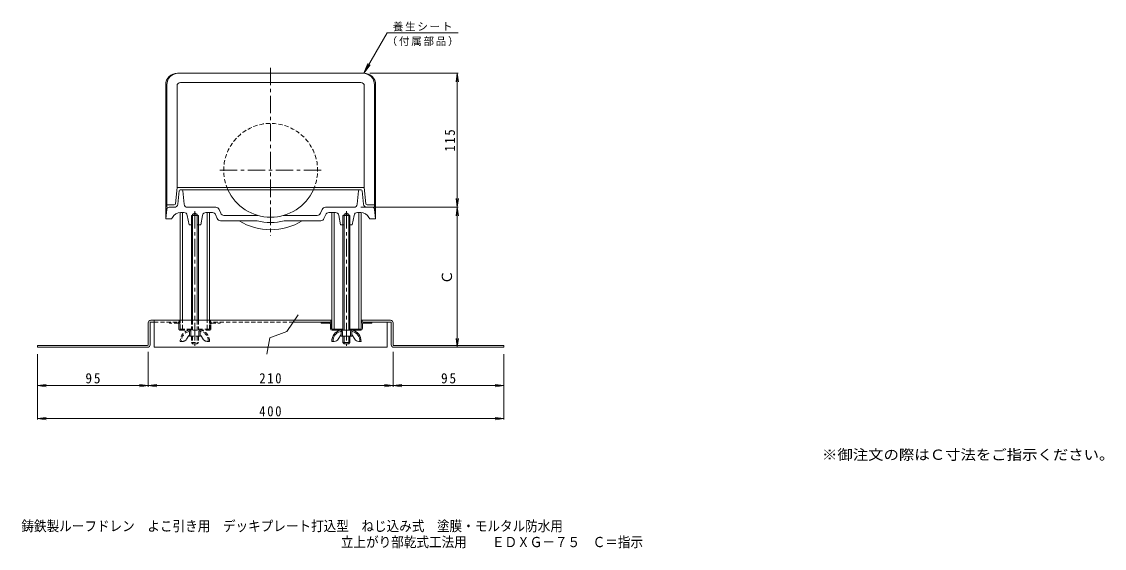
# Model space of a CAD drawing. Units: millimetres at full size, sheet at 1:3; details may follow other scales. Extents: x -623 to 806, y -582 to 498.
# Drawn here: x -122 to 806, y -582 to -131 of the extents above; entities that cross this region are included whole.
import ezdxf
from ezdxf.enums import TextEntityAlignment as Align

# ---------------------------------------------------------------- set-up
doc = ezdxf.new("R2010")
doc.units = ezdxf.units.MM
doc.header["$LTSCALE"] = 3
doc.linetypes.add('CHAIN1', pattern=[8, 5, -1, 1, -1])
doc.linetypes.add('DASHED1', pattern=[1.8, 1.2, -0.6])
for name, color, linetype, lineweight in [('3-0', 4, 'Continuous', 9), ('3-3', 4, 'Continuous', 9), ('3-4', 7, 'Continuous', 9), ('3-5', 7, 'Continuous', 9), ('3-6', 6, 'Continuous', 9), ('3-7', 7, 'Continuous', 9), ('3-A', 2, 'Continuous', 9), ('3-B', 3, 'Continuous', 9), ('3-D', 7, 'Continuous', 9)]:
    doc.layers.add(name, color=color, linetype=linetype, lineweight=lineweight)
doc.layers.add('F-4_F-4ﾚｲﾔ', color=2, linetype='Continuous')
doc.layers.add('F-5_F-5ﾚｲﾔ', color=2, linetype='Continuous')
doc.styles.add('ＭＳ ゴシック', font='')
doc.styles.get('ＭＳ ゴシック').set_extended_font_data('MS Gothic')

msp = doc.modelspace()

# ---------------------------------------------------------------- linework, layer by layer
at = {"layer": '3-0'}
for p, q in [((12.332, -174.968), (11.332, -174.968)), ((171.332, -174.968), (170.332, -174.968)), ((1.332, -184.968), (1.332, -299.968)), ((181.332, -184.968), (181.332, -299.968)), ((12.742, -275.869), (11.602, -287.267)), ((14.927, -274.968), (13.737, -274.968)), ((15.922, -275.869), (17.062, -287.267)), ((166.742, -275.869), (165.602, -287.267)), ((168.927, -274.968), (167.737, -274.968)), ((169.922, -275.869), (171.062, -287.267)), ((2.152, -291.769), (1.332, -299.968)), ((4.142, -289.968), (8.617, -289.968)), ((14.081, -294.468), (16.849, -294.468)), ((19.796, -296.907), (21.332, -304.968)), ((20.047, -289.968), (44.354, -289.968)), ((24.332, -295.968), (28.332, -295.968)), ((28.332, -295.968), (26.332, -294.813)), ((28.332, -296.968), (28.332, -295.968)), ((32.867, -296.907), (31.332, -304.968)), ((41.387, -294.468), (35.815, -294.468)), ((45.585, -299.65), (44.144, -296.287)), ((47.111, -291.787), (48.553, -295.15)), ((80.28, -296.968), (51.31, -296.968)), ((131.354, -296.968), (102.384, -296.968)), ((135.553, -291.787), (134.111, -295.15)), ((137.078, -299.65), (138.52, -296.287)), ((138.31, -289.968), (162.617, -289.968)), ((146.849, -294.468), (141.278, -294.468)), ((149.796, -296.907), (151.332, -304.968)), ((154.332, -295.968), (156.332, -294.813)), ((158.332, -295.968), (154.332, -295.968)), ((154.332, -296.968), (154.332, -295.968)), ((162.867, -296.907), (161.332, -304.968)), ((168.583, -294.468), (165.815, -294.468)), ((174.047, -289.968), (178.522, -289.968)), ((180.512, -291.769), (181.332, -299.968)), ((1.332, -299.968), (6.332, -299.968)), ((7.058, -298.638), (6.332, -299.968)), ((21.332, -304.968), (24.332, -304.968)), ((28.332, -304.968), (31.332, -304.968)), ((79.667, -301.468), (48.343, -301.468)), ((134.321, -301.468), (102.997, -301.468)), ((154.332, -304.968), (151.332, -304.968)), ((161.332, -304.968), (158.332, -304.968)), ((175.606, -298.638), (176.332, -299.968)), ((181.332, -299.968), (176.332, -299.968))]:
    msp.add_line(p, q, dxfattribs=at)
at = {"layer": '3-0', "linetype": 'CHAIN1'}
for p, q in [((91.332, -170.286), (91.332, -314.435)), ((47.643, -258.265), (136.407, -258.265)), ((26.332, -293.165), (26.332, -408.831)), ((156.332, -293.165), (156.332, -408.831))]:
    msp.add_line(p, q, dxfattribs=at)
at = {"layer": '3-0'}
for points in [[(24.332, -296.968), (24.332, -295.968), (26.332, -294.813)], [(158.332, -296.968), (158.332, -295.968), (156.332, -294.813)]]:
    msp.add_lwpolyline(points, dxfattribs=at)
for centre, radius, start, end in [((11.332, -184.968), 10, 90, 180), ((171.332, -184.968), 10, 0, 90), ((13.737, -275.968), 1, 90, 174.28981), ((14.927, -275.968), 1, 5.70979, 90), ((91.332, -258.265), 40.25, 204.51823, 335.48177), ((167.737, -275.968), 1, 90, 174.29021), ((168.927, -275.968), 1, 5.71019, 90), ((8.617, -286.968), 3, 270, 354.28954), ((20.047, -286.968), 3, 185.71046, 270), ((162.617, -286.968), 3, 270, 354.28954), ((174.047, -286.968), 3, 185.71046, 270), ((4.142, -291.968), 2, 90, 174.29001), ((14.081, -302.468), 8, 90, 151.38985), ((16.849, -297.468), 3, 10.7838, 90), ((35.815, -297.468), 3, 90, 169.2162), ((41.387, -297.468), 3, 23.19754, 90), ((44.354, -292.968), 3, 23.19754, 90), ((51.31, -293.968), 3, 203.19815, 270), ((131.354, -293.968), 3, 270, 336.80185), ((138.31, -292.968), 3, 90, 156.80246), ((141.278, -297.468), 3, 90, 156.80246), ((146.849, -297.468), 3, 10.7838, 90), ((165.815, -297.468), 3, 90, 169.2162), ((168.583, -302.468), 8, 28.61015, 90), ((178.522, -291.968), 2, 5.70999, 90), ((48.343, -298.468), 3, 203.19806, 270), ((91.332, -258.265), 51.011, 237.88065, 302.11935), ((91.332, -258.265), 44.75, 254.89056, 285.10944), ((134.321, -298.468), 3, 270, 336.80194)]:
    msp.add_arc(centre, radius, start, end, dxfattribs=at)
at = {"layer": '3-0', "linetype": 'DASHED1'}
msp.add_arc((91.332, -258.265), 40.25, 335.48177, 204.51823, dxfattribs=at)
at = {"layer": '3-3', "linetype": 'DASHED1'}
for p, q in [((4.582, -389.468), (4.582, -388.468)), ((12.082, -389.468), (4.582, -389.468)), ((12.582, -389.968), (12.582, -393.968)), ((13.582, -393.968), (13.582, -389.968)), ((39.082, -393.968), (39.082, -389.968)), ((40.082, -393.968), (40.082, -389.968)), ((40.582, -389.468), (48.082, -389.468)), ((48.082, -389.468), (48.082, -388.468)), ((14.082, -394.468), (23.332, -394.468)), ((14.082, -395.468), (38.582, -395.468)), ((21.832, -394.468), (21.832, -395.468)), ((29.332, -394.468), (38.582, -394.468)), ((30.832, -394.468), (30.832, -395.468))]:
    msp.add_line(p, q, dxfattribs=at)
at = {"layer": '3-3'}
for p, q in [((134.582, -389.468), (134.582, -388.468)), ((142.082, -389.468), (134.582, -389.468)), ((142.582, -393.968), (142.582, -389.968)), ((143.582, -393.968), (143.582, -389.968)), ((169.082, -393.968), (169.082, -389.968)), ((170.082, -389.968), (170.082, -393.968)), ((170.582, -389.468), (178.082, -389.468)), ((178.082, -389.468), (178.082, -388.468)), ((153.332, -394.468), (144.082, -394.468)), ((168.582, -395.468), (144.082, -395.468)), ((151.832, -394.468), (151.832, -395.468)), ((168.582, -394.468), (159.332, -394.468)), ((160.832, -394.468), (160.832, -395.468))]:
    msp.add_line(p, q, dxfattribs=at)
at = {"layer": '3-3', "linetype": 'DASHED1'}
for centre, radius, start, end in [((12.082, -389.968), 1.5, 0, 90), ((12.082, -389.968), 0.5, 0, 90), ((40.582, -389.968), 1.5, 90, 180), ((40.582, -389.968), 0.5, 90, 180), ((14.082, -393.968), 1.5, 180, 270), ((14.082, -393.968), 0.5, 180, 270), ((38.582, -393.968), 0.5, 270, 0), ((38.582, -393.968), 1.5, 270, 0)]:
    msp.add_arc(centre, radius, start, end, dxfattribs=at)
at = {"layer": '3-3'}
for centre, radius, start, end in [((142.082, -389.968), 1.5, 0, 90), ((142.082, -389.968), 0.5, 0, 90), ((170.582, -389.968), 1.5, 90, 180), ((170.582, -389.968), 0.5, 90, 180), ((144.082, -393.968), 1.5, 180, 270), ((144.082, -393.968), 0.5, 180, 270), ((168.582, -393.968), 0.5, 270, 0), ((168.582, -393.968), 1.5, 270, 0)]:
    msp.add_arc(centre, radius, start, end, dxfattribs=at)
at = {"layer": '3-4'}
for p, q in [((252.226, -174.968), (176.332, -174.968)), ((251.326, -174.968), (250.347, -182.404)), ((251.326, -289.968), (251.326, -174.968)), ((251.326, -174.968), (252.305, -182.404)), ((251.326, -289.968), (250.347, -282.532)), ((251.326, -289.968), (252.305, -282.532)), ((252.226, -289.968), (168.617, -289.968)), ((251.326, -289.968), (250.347, -297.404)), ((251.326, -409.968), (251.326, -289.968)), ((251.326, -289.968), (252.305, -297.404)), ((251.326, -409.968), (250.347, -402.532)), ((251.326, -409.968), (252.305, -402.532)), ((-108.668, -472.031), (-108.668, -415.968)), ((-13.668, -443.789), (-13.668, -413.868)), ((196.332, -443.789), (196.332, -413.868)), ((291.332, -472.031), (291.332, -415.968)), ((-108.668, -442.889), (-101.232, -441.91)), ((-108.668, -442.889), (-13.668, -442.889)), ((-108.668, -442.889), (-101.232, -443.868)), ((-13.668, -442.889), (-21.104, -441.91)), ((-13.668, -442.889), (-21.104, -443.868)), ((-13.668, -442.889), (-6.232, -441.91)), ((-13.668, -442.889), (196.332, -442.889)), ((-13.668, -442.889), (-6.232, -443.868)), ((196.332, -442.889), (188.896, -441.91)), ((196.332, -442.889), (188.896, -443.868)), ((196.332, -442.889), (203.768, -441.91)), ((196.332, -442.889), (291.332, -442.889)), ((196.332, -442.889), (203.768, -443.868)), ((291.332, -442.889), (283.896, -441.91)), ((291.332, -442.889), (283.896, -443.868)), ((-108.668, -471.131), (-101.232, -470.152)), ((-108.668, -471.131), (291.332, -471.131)), ((-108.668, -471.131), (-101.232, -472.11)), ((291.332, -471.131), (283.896, -470.152)), ((291.332, -471.131), (283.896, -472.11))]:
    msp.add_line(p, q, dxfattribs=at)
at = {"layer": '3-5'}
for p, q in [((191.177, -140.393), (252.016, -140.393)), ((171.332, -174.968), (176.793, -167.814))]:
    msp.add_line(p, q, dxfattribs=at)
msp.add_lwpolyline([(191.177, -140.393), (171.332, -174.968), (174.755, -166.645)], dxfattribs=at)
at = {"layer": '3-6'}
for p, q in [((13.832, -386.868), (13.832, -294.468)), ((15.832, -386.868), (15.832, -294.468)), ((36.832, -386.868), (36.832, -294.468)), ((38.832, -386.868), (38.832, -294.468)), ((143.832, -394.468), (143.832, -294.468)), ((145.832, -394.468), (145.832, -294.468)), ((166.832, -394.468), (166.832, -294.468)), ((168.832, -394.468), (168.832, -294.468))]:
    msp.add_line(p, q, dxfattribs=at)
at = {"layer": '3-6', "linetype": 'DASHED1'}
for p, q in [((13.832, -394.468), (13.832, -386.868)), ((15.832, -394.468), (15.832, -386.868)), ((36.832, -394.468), (36.832, -386.868)), ((38.832, -394.468), (38.832, -386.868))]:
    msp.add_line(p, q, dxfattribs=at)
at = {"layer": '3-7'}
for p, q in [((170.332, -174.968), (12.332, -174.968)), ((2.332, -184.968), (2.332, -289.968)), ((14.022, -182.968), (168.642, -182.968)), ((180.332, -184.968), (180.332, -289.968)), ((11.022, -185.968), (11.022, -272.968)), ((171.642, -185.968), (171.642, -272.968)), ((11.022, -272.968), (9.612, -287.068)), ((14.927, -274.968), (167.737, -274.968)), ((2.332, -287.968), (8.617, -287.968)), ((180.332, -287.968), (174.047, -287.968))]:
    msp.add_line(p, q, dxfattribs=at)
msp.add_lwpolyline([(11.022, -272.968), (171.642, -272.968), (173.052, -287.068)], dxfattribs=at)
for centre, radius, start, end in [((12.332, -184.968), 10, 90, 180), ((170.332, -184.968), 10, 0, 90), ((14.022, -185.968), 3, 90, 180), ((168.642, -185.968), 3, 0, 90), ((8.617, -286.968), 1, 270, 354.28954), ((174.047, -286.968), 1, 185.71046, 270)]:
    msp.add_arc(centre, radius, start, end, dxfattribs=at)
at = {"layer": '3-A'}
for p, q in [((23.332, -296.968), (29.332, -296.968)), ((23.332, -296.968), (23.332, -386.868)), ((24.332, -296.968), (24.332, -386.868)), ((28.332, -296.968), (28.332, -386.868)), ((29.332, -296.968), (29.332, -386.868)), ((154.332, -296.968), (154.332, -395.468)), ((158.332, -296.968), (158.332, -395.468)), ((159.332, -296.968), (159.332, -395.468)), ((149.228, -403.101), (151.832, -398.968)), ((151.632, -396.468), (151.146, -396.468)), ((151.832, -400.468), (151.832, -396.668)), ((152.832, -396.668), (152.832, -400.468)), ((159.832, -396.668), (159.832, -400.468)), ((160.832, -400.468), (160.832, -396.668)), ((163.436, -403.101), (160.832, -398.968)), ((161.032, -396.468), (161.517, -396.468)), ((145.844, -404.968), (143.832, -404.968)), ((160.832, -400.468), (151.832, -400.468)), ((153.332, -400.468), (153.332, -405.968)), ((159.332, -405.968), (153.332, -405.968)), ((154.332, -400.468), (154.332, -406.968)), ((158.332, -400.468), (158.332, -406.968)), ((159.332, -400.468), (159.332, -405.968)), ((166.82, -404.968), (168.832, -404.968))]:
    msp.add_line(p, q, dxfattribs=at)
at = {"layer": '3-A', "linetype": 'DASHED1'}
for p, q in [((23.332, -386.868), (23.332, -395.468)), ((24.332, -386.868), (24.332, -395.468)), ((28.332, -386.868), (28.332, -395.468)), ((29.332, -386.868), (29.332, -395.468)), ((19.228, -403.101), (21.832, -398.968)), ((21.632, -396.468), (21.147, -396.468)), ((21.832, -400.468), (21.832, -396.668)), ((22.832, -396.668), (22.832, -400.468)), ((29.832, -396.668), (29.832, -400.468)), ((30.832, -400.468), (30.832, -396.668)), ((33.436, -403.101), (30.832, -398.968)), ((31.032, -396.468), (31.517, -396.468)), ((15.844, -404.968), (13.832, -404.968)), ((21.832, -400.468), (30.832, -400.468)), ((23.332, -400.468), (23.332, -405.968)), ((23.332, -405.968), (29.332, -405.968)), ((24.332, -400.468), (24.332, -406.968)), ((28.332, -400.468), (28.332, -406.968)), ((29.332, -400.468), (29.332, -405.968)), ((36.82, -404.968), (38.832, -404.968))]:
    msp.add_line(p, q, dxfattribs=at)
at = {"layer": '3-A'}
for points in [[(159.332, -296.968), (153.332, -296.968), (153.332, -395.468)], [(159.332, -405.968), (158.332, -406.968), (154.332, -406.968), (153.332, -405.968)]]:
    msp.add_lwpolyline(points, dxfattribs=at)
at = {"layer": '3-A', "linetype": 'DASHED1'}
msp.add_lwpolyline([(23.332, -405.968), (24.332, -406.968), (28.332, -406.968), (29.332, -405.968)], dxfattribs=at)
for centre, radius, start, end in [((23.068, -404.49), 9.248, 102.71823, 182.96507), ((23.068, -404.49), 8.248, 103.47058, 182.96507), ((21.632, -396.668), 1.2, 0, 90), ((21.632, -396.668), 0.2, 0, 90), ((31.032, -396.668), 1.2, 90, 180), ((31.032, -396.668), 0.2, 90, 180), ((29.596, -404.49), 8.248, 357.03493, 76.52942), ((29.596, -404.49), 9.248, 357.03493, 77.28177), ((15.844, -400.968), 4, 270, 327.78351), ((36.82, -400.968), 4, 212.21649, 270)]:
    msp.add_arc(centre, radius, start, end, dxfattribs=at)
at = {"layer": '3-A'}
for centre, radius, start, end in [((153.068, -404.49), 9.248, 102.71823, 182.96507), ((153.068, -404.49), 8.248, 103.47058, 182.96507), ((151.632, -396.668), 1.2, 0, 90), ((151.632, -396.668), 0.2, 0, 90), ((161.032, -396.668), 1.2, 90, 180), ((161.032, -396.668), 0.2, 90, 180), ((159.596, -404.49), 8.248, 357.03493, 76.52942), ((159.596, -404.49), 9.248, 357.03493, 77.28177), ((145.844, -400.968), 4, 270, 327.78351), ((166.82, -400.968), 4, 212.21649, 270)]:
    msp.add_arc(centre, radius, start, end, dxfattribs=at)
at = {"layer": '3-B'}
for p, q in [((-13.668, -407.868), (-13.668, -388.968)), ((-12.068, -388.968), (-12.068, -407.868)), ((-11.568, -386.868), (143.832, -386.868)), ((-11.568, -388.468), (-8.668, -388.468)), ((-8.668, -409.968), (-8.668, -386.868)), ((143.832, -388.468), (110.694, -388.468)), ((142.832, -386.868), (142.832, -388.468)), ((168.832, -386.868), (194.232, -386.868)), ((194.232, -388.468), (168.832, -388.468)), ((169.832, -386.868), (169.832, -388.468)), ((191.332, -409.968), (191.332, -388.468)), ((194.732, -388.968), (194.732, -407.868)), ((196.332, -388.968), (196.332, -407.868)), ((-108.668, -408.368), (-108.668, -409.968)), ((-14.168, -408.368), (-108.668, -408.368)), ((291.332, -408.368), (196.832, -408.368)), ((291.332, -408.368), (291.332, -409.968)), ((-108.668, -409.968), (-14.168, -409.968)), ((-8.668, -409.968), (191.332, -409.968)), ((196.832, -409.968), (291.332, -409.968))]:
    msp.add_line(p, q, dxfattribs=at)
at = {"layer": '3-B', "linetype": 'DASHED1'}
for p, q in [((-8.668, -388.468), (13.832, -388.468)), ((12.832, -386.868), (12.832, -388.468)), ((110.694, -388.468), (38.832, -388.468)), ((39.832, -386.868), (39.832, -388.468))]:
    msp.add_line(p, q, dxfattribs=at)
at = {"layer": '3-B'}
for centre, radius, start, end in [((-11.568, -388.968), 2.1, 90, 180), ((-11.568, -388.968), 0.5, 90, 180), ((194.232, -388.968), 2.1, 0, 90), ((194.232, -388.968), 0.5, 0, 90), ((-14.168, -407.868), 0.5, 270, 0), ((-14.168, -407.868), 2.1, 270, 0), ((196.832, -407.868), 2.1, 180, 270), ((196.832, -407.868), 0.5, 180, 270)]:
    msp.add_arc(centre, radius, start, end, dxfattribs=at)
at = {"layer": '3-D'}
msp.add_lwpolyline([(114.957, -382.279), (105.148, -396.518), (90.593, -401.898), (88.061, -415.82)], dxfattribs=at)

# ---------------------------------------------------------------- texts
at = {"layer": '3-4', "color": 2, "style": 'ＭＳ ゴシック'}
msp.add_text('Ｃ', height=8.798, rotation=90, dxfattribs=at).set_placement((249.526, -355.968), align=Align.BOTTOM_LEFT)
at = {"layer": '3-4', "color": 2, "insert": (249.526, -242.218), "char_height": 8.798, "attachment_point": 7, "rotation": 90, "style": 'ＭＳ ゴシック'}
msp.add_mtext('\\T1.27;\\W0.9;115', dxfattribs=at)
at = {"layer": '3-4', "color": 2, "char_height": 8.798, "attachment_point": 7, "style": 'ＭＳ ゴシック'}
for s, insert in [('\\T1.27;\\W0.95;95', (-67.543, -441.089)), ('\\T1.27;\\W0.9;210', (81.582, -441.089)), ('\\T1.27;\\W0.95;95', (237.457, -441.089)), ('\\T1.27;\\W0.9;400', (81.582, -469.331))]:
    msp.add_mtext(s, dxfattribs=dict(at, insert=insert))
at = {"layer": '3-5', "char_height": 6.598, "attachment_point": 7, "style": 'ＭＳ ゴシック'}
for s, insert in [('\\T1.17;養生シート', (196.097, -139.109)), ('\\T1.17;（付属部品）', (190.847, -151.82))]:
    msp.add_mtext(s, dxfattribs=dict(at, insert=insert))
at = {"layer": 'F-4_F-4ﾚｲﾔ', "style": 'ＭＳ ゴシック', "width": 0.9}
msp.add_text('鋳鉄製ルーフドレン\u3000よこ引き用\u3000デッキプレート打込型\u3000ねじ込み式\u3000塗膜・モルタル防水用', height=8.798, dxfattribs=at).set_placement((-122.42, -570.346), align=Align.BOTTOM_LEFT)
at = {"layer": 'F-5_F-5ﾚｲﾔ', "style": 'ＭＳ ゴシック'}
for s, width, p in [('※御注文の際はＣ寸法をご指示ください。', 1.1, (564.183, -509.153)), ('立上がり部乾式工法用\u3000\u3000ＥＤＸＧ－７５\u3000Ｃ＝指示', 0.9, (151.534, -584.039))]:
    msp.add_text(s, height=8.798, dxfattribs=dict(at, width=width)).set_placement(p, align=Align.BOTTOM_LEFT)

doc.saveas('drawing.dxf')
